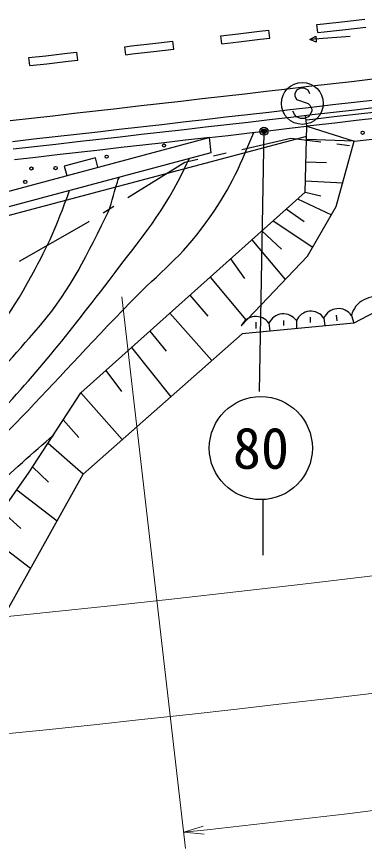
# Model space of a CAD drawing. Units: millimetres, scale not verified. Extents: x 40000 to 680000, y 20000 to 380000.
# Drawn here: x 470988 to 492582, y 233564 to 285194 of the extents above; entities that cross this region are included whole.
import ezdxf
from ezdxf.enums import TextEntityAlignment as Align

# ---------------------------------------------------------------- set-up
doc = ezdxf.new("R2010")
doc.units = ezdxf.units.MM
doc.header["$LTSCALE"] = 1000
doc.header["$PDMODE"] = 32
doc.header["$PDSIZE"] = 500
for name, color, linetype, lineweight in [('M-BGD', 7, 'Continuous', 25), ('M-BMK-ROW', 30, 'Continuous', 25), ('M-STR-HTXT', 7, 'Continuous', 13), ('M-STR-STRC', 7, 'Continuous', 25)]:
    doc.layers.add(name, color=color, linetype=linetype, lineweight=lineweight)
doc.styles.add('ＭＳ ゴシック', font='')
doc.styles.get('ＭＳ ゴシック').set_extended_font_data('MS Gothic')

msp = doc.modelspace()

# ---------------------------------------------------------------- linework, layer by layer
at = {"layer": 'M-BGD'}
for p, q in [((489689, 284203), (489631, 284700)), ((483728, 283515), (483671, 284012)), ((486709, 283859), (486651, 284355)), ((489205, 283765), (489565, 283980)), ((489565, 283980), (489593, 283606)), ((480748, 283172), (480690, 283669)), ((491698, 283953), (489205, 283765)), ((489593, 283606), (489205, 283765)), ((474787, 282491), (474729, 282988)), ((477767, 282831), (477710, 283328)), ((471806, 282152), (471748, 282649)), ((490614, 279730), (491939, 279883)), ((491939, 279883), (493264, 280037)), ((486639, 279270), (487964, 279423)), ((487964, 279423), (489289, 279576)), ((489289, 279576), (490614, 279730)), ((490668, 279263), (491993, 279416)), ((491993, 279416), (493318, 279570)), ((481337, 278660), (482663, 278812)), ((482663, 278812), (483988, 278965)), ((483988, 278965), (485314, 279118)), ((485314, 279118), (486639, 279270)), ((485368, 278651), (486693, 278803)), ((486693, 278803), (488018, 278956)), ((488018, 278956), (489343, 279110)), ((489010, 278387), (488932, 279062)), ((489343, 279110), (490668, 279263)), ((477359, 278205), (478685, 278356)), ((478685, 278356), (480011, 278508)), ((480011, 278508), (481337, 278660)), ((481391, 278193), (482716, 278346)), ((482716, 278346), (484042, 278498)), ((484042, 278498), (485368, 278651)), ((488896, 274300), (489010, 278387)), ((473379, 277751), (474706, 277902)), ((474706, 277902), (476033, 278053)), ((476033, 278053), (477359, 278205)), ((477412, 277738), (478738, 277889)), ((478738, 277889), (480065, 278041)), ((480065, 278041), (481391, 278193)), ((470726, 277451), (472053, 277601)), ((472053, 277601), (473379, 277751)), ((472106, 277134), (473432, 277284)), ((473432, 277284), (474759, 277435)), ((474759, 277435), (476086, 277586)), ((476086, 277586), (477412, 277738)), ((482945, 277687), (483051, 276743)), ((488986, 277580), (491950, 277481)), ((490837, 273417), (491952, 277462)), ((483051, 276743), (461263, 270913)), ((470779, 276984), (472106, 277134)), ((475878, 276433), (473947, 275914)), ((476034, 275854), (475878, 276433)), ((473947, 275914), (474102, 275335)), ((488947, 276180), (490224, 276143)), ((488915, 275008), (491271, 274875)), ((488896, 274300), (474979, 261844)), ((488896, 274300), (489868, 274069)), ((488421, 273875), (490534, 272891)), ((487729, 273256), (488835, 272477)), ((489050, 270320), (490837, 273417)), ((486913, 272526), (489379, 270891)), ((486216, 271902), (487437, 270764)), ((485584, 271336), (487671, 268869)), ((484263, 270153), (485134, 268943)), ((484940, 265994), (489050, 270320)), ((482996, 269020), (485229, 266365)), ((481751, 267905), (482852, 266601)), ((480508, 266793), (483109, 263840)), ((489244, 266200), (489231, 266533)), ((490071, 266486), (490123, 266003)), ((490886, 266315), (490858, 266672)), ((491782, 266650), (491928, 266161)), ((485853, 265841), (485871, 266225)), ((486650, 266158), (486702, 265661)), ((487585, 266011), (487585, 266322)), ((488361, 266322), (488364, 265820)), ((475115, 256793), (484988, 265496)), ((479260, 265675), (480278, 264423)), ((478130, 264664), (480558, 261591)), ((476523, 263226), (477503, 261930)), ((471775, 256919), (474979, 261844)), ((474979, 261844), (477548, 258938)), ((473880, 260155), (474851, 259074)), ((475115, 256793), (472937, 258705)), ((471983, 257238), (472976, 256298)), ((466764, 249819), (471775, 256919)), ((467301, 242808), (475115, 256793)), ((470995, 255814), (473496, 253895)), ((470072, 254506), (471259, 253421)), ((469066, 253081), (471852, 250953))]:
    msp.add_line(p, q, dxfattribs=at)
for points in [[(489010, 278387), (489010, 278387), (491952, 277462), (506792, 279094), (522398, 280865), (542279, 283054), (562211, 284797), (562442, 284812), (562902, 284842), (563362, 284870), (563822, 284899), (564281, 284926), (564741, 284953), (565200, 284980), (565660, 285005), (566119, 285031), (566579, 285055), (567038, 285079), (567497, 285102), (567956, 285124), (568416, 285146), (568875, 285166), (569334, 285187), (569497, 285194)], [(489631, 284700), (490034, 284746), (491358, 284900), (492611, 285045)], [(489689, 284203), (490092, 284250), (491416, 284403), (492669, 284548)], [(483671, 284012), (484736, 284134), (486061, 284287), (486651, 284355)], [(477710, 283328), (478112, 283374), (479437, 283525), (480690, 283669)], [(483728, 283515), (484793, 283638), (486118, 283790), (486709, 283859)], [(471748, 282649), (472810, 282769), (474136, 282920), (474729, 282988)], [(477767, 282831), (478168, 282877), (479494, 283029), (480748, 283172)], [(471806, 282152), (472866, 282272), (474192, 282423), (474787, 282491)], [(470580, 278742), (471906, 278893), (473233, 279043), (474559, 279194), (475885, 279345), (477212, 279496), (478537, 279648), (479863, 279800), (481189, 279952), (482514, 280104), (483840, 280256), (485165, 280409), (486490, 280562), (487815, 280715), (489140, 280868), (490465, 281021), (491790, 281174), (493114, 281328)], [(488964, 278784), (489376, 278831), (490701, 278985), (492025, 279138), (493350, 279292), (494675, 279445), (495999, 279599), (497324, 279753), (498648, 279906), (499972, 280060), (501296, 280214), (502620, 280368), (503943, 280522), (505267, 280676), (506590, 280830), (506712, 280844)], [(493396, 278894), (492071, 278741), (490747, 278587), (489421, 278434), (489010, 278387)], [(482945, 277687), (484120, 277822), (485445, 277975), (486771, 278128), (488096, 278281), (489010, 278387)], [(488993, 277761), (463709, 271049), (461379, 269869), (458614, 268678), (443554, 264681), (423530, 261525), (415621, 261857), (390421, 265651), (382147, 268824), (370905, 270796)], [(461158, 271857), (482945, 277687), (482794, 277670), (481468, 277518), (480142, 277366), (478816, 277214), (477489, 277062), (476163, 276911), (474836, 276760), (473509, 276609), (472182, 276458), (470855, 276308)], [(523153, 276079), (512836, 274536), (508613, 272027), (505318, 268841), (495912, 268264), (491928, 266161), (484988, 265496)]]:
    msp.add_lwpolyline(points, dxfattribs=at)
for centre in [(492473, 277986), (480137, 277194), (476578, 276499), (471908, 275766), (473408, 275790), (471523, 274936)]:
    msp.add_circle(centre, 100, dxfattribs=at)
for centre, radius, start, end in [((493257, 266271), 1524, 70.0333, 165.621), ((490973, 266082), 988, 35.0759, 155.8711), ((485842, 265590), 988, 35.0759, 155.8711), ((487552, 265754), 988, 35.0759, 155.8711), ((489263, 265918), 988, 35.0759, 155.8711)]:
    msp.add_arc(centre, radius, start, end, dxfattribs=at)
for points, knots in [([(440217, 237096), (441682, 237919), (442922, 238737), (444679, 239866), (446432, 240993), (447372, 241687), (449078, 242883), (455021, 247045), (458653, 248992), (464204, 253664), (470055, 258589), (472735, 262008), (478077, 267483), (479924, 269377), (481199, 270245), (482742, 272394), (484220, 274454), (484700, 275542), (485708, 278005)], [0, 0, 0, 0, 1, 1, 1, 2, 2, 2, 3, 3, 3, 4, 4, 4, 5, 5, 5, 6, 6, 6, 6]), ([(435044, 236628), (437934, 237947), (440429, 239321), (443754, 241472), (446178, 243040), (447360, 244172), (449712, 245845), (455193, 249741), (458821, 251135), (464091, 255313), (465975, 256807), (467115, 257573), (468759, 259328), (472069, 262862), (473801, 264966), (476727, 268824), (478783, 271534), (480119, 272987), (481564, 276067), (481619, 276185), (481669, 276289), (481715, 276386)], [0, 0, 0, 0, 1, 1, 1, 2, 2, 2, 3, 3, 3, 4, 4, 4, 5, 5, 5, 6, 6, 6, 7, 7, 7, 7]), ([(428825, 236065), (434591, 238658), (438338, 240353), (444082, 243996), (446616, 245604), (447943, 246645), (450421, 248339), (455633, 251904), (458928, 253403), (463779, 257446), (467265, 260352), (469090, 262162), (472074, 265580), (474248, 268069), (475043, 269820), (476535, 272769), (476935, 273559), (476953, 274087), (477245, 274923), (477285, 275038), (477318, 275131), (477348, 275217)], [0, 0, 0, 0, 1, 1, 1, 2, 2, 2, 3, 3, 3, 4, 4, 4, 5, 5, 5, 6, 6, 6, 7, 7, 7, 7]), ([(398548, 239023), (402932, 237139), (405459, 235501), (410323, 234817), (413277, 234402), (414993, 234249), (417957, 234594), (421669, 235025), (423726, 235682), (427206, 237047), (433003, 239321), (436020, 241192), (441314, 244471), (445276, 246926), (447300, 248599), (451159, 251213), (455991, 254487), (459018, 255871), (463611, 259473), (465189, 260711), (466183, 261322), (467474, 262857), (469413, 265163), (470500, 266501), (471937, 269149), (473027, 271157), (473412, 272048), (474273, 274394)], [0, 0, 0, 0, 1, 1, 1, 2, 2, 2, 3, 3, 3, 4, 4, 4, 5, 5, 5, 6, 6, 6, 7, 7, 7, 8, 8, 8, 9, 9, 9, 9]), ([(442652, 235876), (443005, 236098), (443369, 236346), (443751, 236626), (445764, 238101), (446486, 239412), (448433, 240973), (451260, 243239), (453290, 243874), (456285, 245915), (457893, 247011), (458651, 247834), (460315, 248843), (461919, 249814), (463049, 249959), (464589, 251028), (466656, 252464), (467336, 253836), (469183, 255545), (470770, 257013), (471991, 258118), (473272, 259221)], [0, 0, 0, 0, 1, 1, 1, 2, 2, 2, 3, 3, 3, 4, 4, 4, 5, 5, 5, 6, 6, 6, 7, 7, 7, 7])]:
    msp.add_open_spline(points, degree=3, knots=knots, dxfattribs=at)
at = {"layer": 'M-BMK-ROW'}
for p, q in [((484971, 276954), (488016, 277641)), ((488016, 277641), (489880, 277412)), ((490873, 277290), (491667, 277192)), ((481438, 276158), (482239, 276339)), ((483215, 276558), (483995, 276734)), ((477884, 273961), (481438, 276158)), ((476353, 273014), (477033, 273435)), ((471160, 270010), (475444, 272453)), ((475444, 272453), (475502, 272488))]:
    msp.add_line(p, q, dxfattribs=at)
at = {"layer": 'M-STR-HTXT'}
for p, q in [((477519, 267797), (481476, 233564)), ((481361, 234565), (482577, 234947)), ((481361, 234565), (482630, 234450))]:
    msp.add_line(p, q, dxfattribs=at)
for centre, radius, start, end in [((330046, 1612736), 1371984, 258.732, 280.16535), ((330792, 1606139), 1372579, 272.21205, 280.16453), ((331878, 1598381), 1371984, 276.25499, 280.15929)]:
    msp.add_arc(centre, radius, start, end, dxfattribs=at)
at = {"layer": 'M-STR-STRC'}
for p, q in [((488375, 280634), (488257, 280398)), ((488257, 280398), (488257, 280279)), ((488612, 280752), (488375, 280634)), ((488848, 280752), (488612, 280752)), ((489084, 280634), (488848, 280752)), ((489202, 280398), (489084, 280634)), ((488257, 280279), (488375, 280043)), ((488375, 280043), (489084, 279807)), ((488257, 279098), (488139, 279334)), ((489084, 279807), (489202, 279689)), ((489202, 279689), (489321, 279452)), ((489321, 279334), (489202, 279098)), ((489321, 279452), (489321, 279334)), ((488375, 278979), (488257, 279098)), ((488612, 278861), (488375, 278979)), ((488848, 278861), (488612, 278861)), ((489084, 278979), (488848, 278861)), ((489202, 279098), (489084, 278979)), ((486347, 278079), (486044, 261934)), ((486269, 255213), (486269, 251764)), ((486269, 255213), (486269, 252070))]:
    msp.add_line(p, q, dxfattribs=at)
for centre, radius in [((488730, 279807), 1300), ((486347, 278079), 150), ((486347, 278079), 120), ((486347, 278079), 90), ((486347, 278079), 60), ((486347, 278079), 30), ((486153, 258411), 3200)]:
    msp.add_circle(centre, radius, dxfattribs=at)
msp.add_point((486347, 278079), dxfattribs=at)

# ---------------------------------------------------------------- texts
at = {"layer": 'M-STR-STRC', "style": 'ＭＳ ゴシック'}
msp.add_text('80', height=2566, dxfattribs=at).set_placement((486158, 258411), align=Align.MIDDLE_CENTER)

doc.saveas('drawing.dxf')
